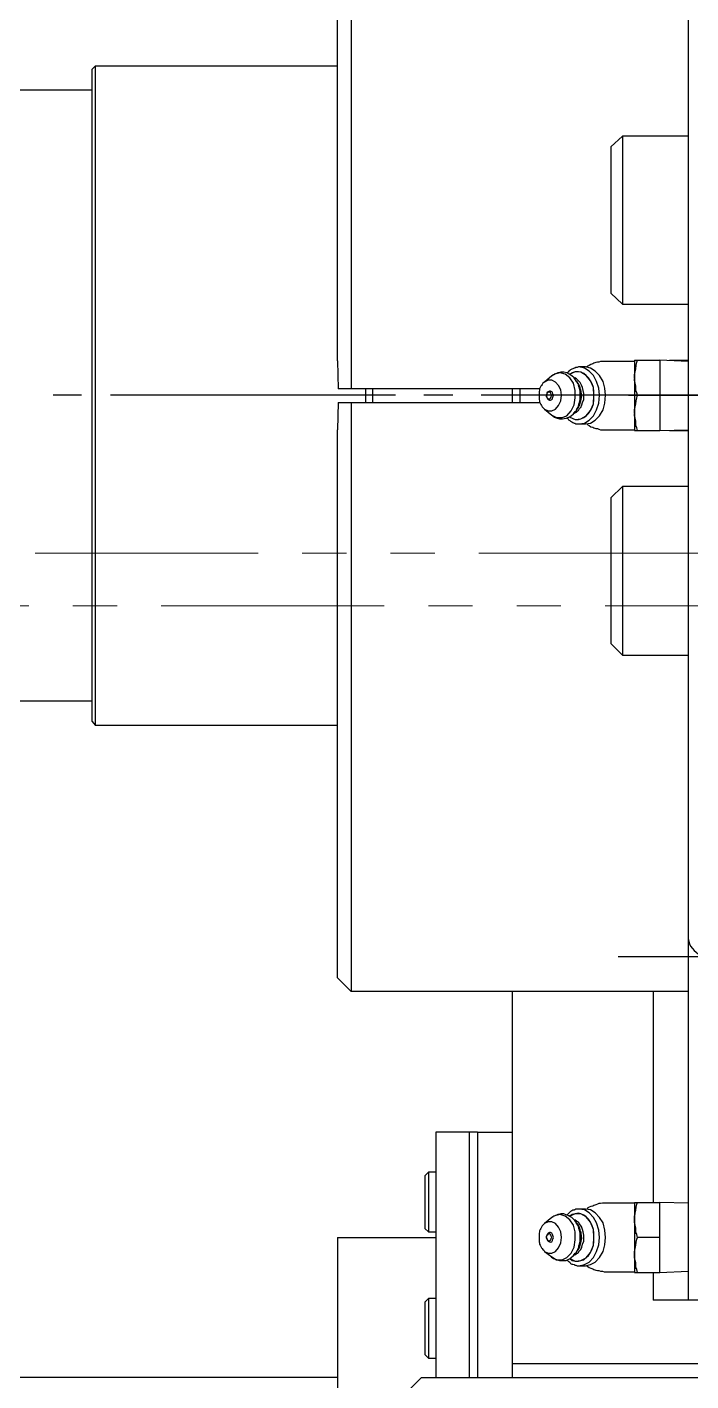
# Model space of a CAD drawing. Header units: millimetres. Extents: x -211 to 45495, y 24 to 52952.
# Drawn here: x 8854.5 to 8949.2, y 40375.1 to 40568 of the extents above; entities that cross this region are included whole.
import ezdxf

# ---------------------------------------------------------------- set-up
doc = ezdxf.new("R2010")
doc.units = ezdxf.units.MM
doc.linetypes.add('PHANTOM', pattern=[63.3, 31.8, -6.3, 6.3, -6.3, 6.3, -6.3])
doc.layers.add('Layer2', color=7, linetype='Continuous')

# ---------------------------------------------------------------- blocks, each defined once
blk = doc.blocks.new('BLKF1672')
at = {"layer": 'Layer2', "color": 7, "linetype": 'Continuous', "lineweight": 25}
for p, q in [((8948.84, 40438.47), (8948.84, 40438.13)), ((8948.84, 40438.13), (8948.92, 40437.7)), ((8948.92, 40437.7), (8949.01, 40437.35)), ((8949.01, 40437.35), (8949.18, 40437.01)), ((8949.18, 40437.01), (8949.44, 40436.67)), ((8949.44, 40436.67), (8949.7, 40436.41)), ((8949.7, 40436.41), (8949.96, 40436.15)), ((8949.96, 40436.15), (8950.3, 40435.89)), ((8950.3, 40435.89), (8950.65, 40435.72)), ((8950.65, 40435.72), (8951.08, 40435.63)), ((8951.08, 40435.63), (8951.42, 40435.55))]:
    blk.add_line(p, q, dxfattribs=at)
blk = doc.blocks.new('BLKF1807')
at = {"layer": 'Layer2', "color": 7, "linetype": 'Continuous', "lineweight": 25}
for p, q in [((8929.72, 40518.47), (8929.55, 40518.47)), ((8929.55, 40518.47), (8929.55, 40518.39)), ((8929.81, 40518.56), (8929.72, 40518.56)), ((8929.72, 40518.56), (8929.72, 40518.47)), ((8929.55, 40518.39), (8929.46, 40518.39))]:
    blk.add_line(p, q, dxfattribs=at)
blk = doc.blocks.new('BLKF1808')
at = {"layer": 'Layer2', "color": 7, "linetype": 'Continuous', "lineweight": 25}
for p, q in [((8931.27, 40518.56), (8930.58, 40518.73)), ((8931.96, 40518.04), (8931.27, 40518.56)), ((8932.48, 40517.27), (8931.96, 40518.04)), ((8932.73, 40516.24), (8932.48, 40517.27)), ((8932.56, 40514.17), (8932.73, 40515.2)), ((8932.73, 40515.2), (8932.73, 40516.24)), ((8929.38, 40512.7), (8930.07, 40512.36)), ((8931.53, 40512.62), (8932.13, 40513.31)), ((8932.13, 40513.31), (8932.56, 40514.17)), ((8930.07, 40512.36), (8930.84, 40512.36)), ((8930.84, 40512.36), (8931.53, 40512.62))]:
    blk.add_line(p, q, dxfattribs=at)
blk = doc.blocks.new('BLKF1809')
at = {"layer": 'Layer2', "color": 7, "linetype": 'Continuous', "lineweight": 25}
for p, q in [((8929.38, 40517.7), (8928.86, 40517.7)), ((8929.89, 40517.44), (8929.38, 40517.7)), ((8930.32, 40516.92), (8929.89, 40517.44)), ((8930.67, 40516.32), (8930.32, 40516.92)), ((8927.57, 40515.55), (8927.57, 40514.94)), ((8927.57, 40514.94), (8927.65, 40514.77)), ((8927.65, 40514.77), (8927.65, 40514.6)), ((8927.65, 40514.6), (8927.74, 40514.43)), ((8930.32, 40514.08), (8930.67, 40514.77)), ((8930.75, 40515.55), (8930.67, 40516.32)), ((8930.67, 40514.77), (8930.75, 40515.55)), ((8927.74, 40514.43), (8927.83, 40514.25)), ((8927.83, 40514.25), (8927.91, 40514.08)), ((8927.91, 40514.08), (8928, 40513.91)), ((8928, 40513.91), (8928.08, 40513.82)), ((8928.08, 40513.82), (8928.26, 40513.65)), ((8928.26, 40513.65), (8928.34, 40513.57)), ((8928.34, 40513.57), (8928.86, 40513.31)), ((8928.86, 40513.31), (8929.38, 40513.31)), ((8929.38, 40513.31), (8929.89, 40513.57)), ((8929.89, 40513.57), (8930.32, 40514.08))]:
    blk.add_line(p, q, dxfattribs=at)
blk = doc.blocks.new('BLKF1810')
at = {"layer": 'Layer2', "color": 7, "linetype": 'Continuous', "lineweight": 25}
for p, q in [((8927.74, 40516.67), (8927.65, 40516.49)), ((8927.83, 40516.84), (8927.74, 40516.67)), ((8927.91, 40516.92), (8927.83, 40516.84)), ((8928, 40517.1), (8927.91, 40516.92)), ((8928.08, 40517.27), (8928, 40517.1)), ((8928.26, 40517.35), (8928.08, 40517.27)), ((8928.34, 40517.44), (8928.26, 40517.35)), ((8927.65, 40516.32), (8927.57, 40516.06)), ((8927.57, 40516.06), (8927.57, 40515.89)), ((8927.57, 40515.89), (8927.57, 40515.72)), ((8927.65, 40516.49), (8927.65, 40516.32))]:
    blk.add_line(p, q, dxfattribs=at)
blk = doc.blocks.new('BLKF1811')
at = {"layer": 'Layer2', "color": 7, "linetype": 'Continuous', "lineweight": 25}
for p, q in [((8933.42, 40516.32), (8933.34, 40516.58)), ((8933.34, 40514.51), (8933.42, 40514.77)), ((8933.42, 40516.15), (8933.42, 40516.32)), ((8933.42, 40515.89), (8933.42, 40516.15)), ((8933.42, 40515.63), (8933.42, 40515.89)), ((8933.42, 40515.46), (8933.42, 40515.63)), ((8933.42, 40515.2), (8933.42, 40515.46)), ((8933.42, 40514.94), (8933.42, 40515.2)), ((8933.42, 40514.77), (8933.42, 40514.94)), ((8933.25, 40514.34), (8933.34, 40514.51)), ((8933.25, 40514.08), (8933.25, 40514.34))]:
    blk.add_line(p, q, dxfattribs=at)
blk = doc.blocks.new('BLKF1812')
at = {"layer": 'Layer2', "color": 7, "linetype": 'Continuous', "lineweight": 25}
for p, q in [((8932.91, 40513.48), (8932.99, 40513.57)), ((8932.99, 40513.57), (8932.99, 40513.65)), ((8932.99, 40513.65), (8933.08, 40513.65)), ((8933.08, 40513.82), (8933.17, 40513.91)), ((8933.08, 40513.74), (8933.08, 40513.82)), ((8933.08, 40513.65), (8933.08, 40513.74)), ((8933.17, 40514), (8933.17, 40514.08)), ((8933.17, 40513.91), (8933.17, 40514))]:
    blk.add_line(p, q, dxfattribs=at)
blk = doc.blocks.new('BLKF1813')
at = {"layer": 'Layer2', "color": 7, "linetype": 'Continuous', "lineweight": 25}
for p, q in [((8929.81, 40518.56), (8929.46, 40518.39)), ((8930.24, 40518.73), (8929.81, 40518.56)), ((8930.32, 40518.73), (8930.24, 40518.73)), ((8930.67, 40518.82), (8930.32, 40518.73)), ((8931.1, 40518.82), (8930.67, 40518.82)), ((8931.53, 40518.73), (8931.1, 40518.82)), ((8931.87, 40518.56), (8931.53, 40518.73)), ((8932.22, 40518.3), (8931.87, 40518.56)), ((8932.56, 40518.04), (8932.22, 40518.3)), ((8932.65, 40517.87), (8932.56, 40518.04)), ((8932.91, 40517.53), (8932.65, 40517.87)), ((8933.17, 40517.18), (8932.91, 40517.53)), ((8933.17, 40517.1), (8933.17, 40517.18))]:
    blk.add_line(p, q, dxfattribs=at)
blk = doc.blocks.new('BLKF1814')
at = {"layer": 'Layer2', "color": 7, "linetype": 'Continuous', "lineweight": 25}
for p, q in [((8933.34, 40516.58), (8933.25, 40516.75)), ((8933.42, 40516.15), (8933.34, 40516.58)), ((8933.34, 40514.51), (8933.42, 40514.94)), ((8933.42, 40515.98), (8933.42, 40516.15)), ((8933.51, 40515.55), (8933.42, 40515.98)), ((8933.42, 40515.12), (8933.51, 40515.55)), ((8933.42, 40515.03), (8933.42, 40515.12)), ((8933.42, 40514.94), (8933.42, 40515.03)), ((8929.29, 40512.79), (8929.63, 40512.53)), ((8932.13, 40512.62), (8932.48, 40512.88)), ((8932.48, 40512.88), (8932.73, 40513.22)), ((8932.73, 40513.22), (8932.82, 40513.22)), ((8932.82, 40513.22), (8932.99, 40513.57)), ((8932.99, 40513.57), (8933.17, 40514)), ((8933.17, 40514), (8933.25, 40514.08)), ((8933.25, 40514.17), (8933.34, 40514.51)), ((8933.25, 40514.08), (8933.25, 40514.17)), ((8929.63, 40512.53), (8929.72, 40512.45)), ((8929.72, 40512.45), (8930.15, 40512.27)), ((8930.15, 40512.27), (8930.5, 40512.19)), ((8930.5, 40512.19), (8930.93, 40512.19)), ((8930.93, 40512.19), (8931.36, 40512.27)), ((8931.36, 40512.27), (8931.44, 40512.27)), ((8931.44, 40512.27), (8931.79, 40512.45)), ((8931.79, 40512.45), (8932.13, 40512.62))]:
    blk.add_line(p, q, dxfattribs=at)
blk = doc.blocks.new('BLKF1815')
at = {"layer": 'Layer2', "color": 7, "linetype": 'Continuous', "lineweight": 25}
for p, q in [((8928.69, 40515.63), (8928.6, 40515.63)), ((8928.6, 40515.63), (8928.6, 40515.55)), ((8928.6, 40515.55), (8928.69, 40515.29)), ((8928.86, 40516.06), (8928.69, 40515.89)), ((8928.69, 40515.89), (8928.69, 40515.63)), ((8928.69, 40515.29), (8928.77, 40515.03)), ((8929.03, 40516.15), (8928.86, 40516.06)), ((8928.86, 40514.94), (8929.03, 40514.86)), ((8929.2, 40516.15), (8929.03, 40516.15)), ((8929.03, 40514.86), (8929.2, 40514.86)), ((8929.38, 40516.06), (8929.2, 40516.15)), ((8929.2, 40514.86), (8929.38, 40514.94)), ((8929.46, 40515.98), (8929.38, 40516.06)), ((8929.38, 40514.94), (8929.46, 40515.03)), ((8929.55, 40515.72), (8929.46, 40515.98)), ((8929.46, 40515.03), (8929.55, 40515.29)), ((8929.63, 40515.55), (8929.55, 40515.72)), ((8929.55, 40515.29), (8929.63, 40515.55))]:
    blk.add_line(p, q, dxfattribs=at)
blk = doc.blocks.new('BLKF1816')
at = {"layer": 'Layer2', "color": 7, "linetype": 'Continuous', "lineweight": 25}
for p, q in [((8928.69, 40515.72), (8928.6, 40515.63)), ((8928.6, 40515.63), (8928.6, 40515.55)), ((8928.6, 40515.55), (8928.6, 40515.46)), ((8928.6, 40515.46), (8928.6, 40515.37)), ((8928.6, 40515.37), (8928.69, 40515.29)), ((8928.77, 40515.89), (8928.69, 40515.8)), ((8928.69, 40515.8), (8928.69, 40515.72)), ((8928.69, 40515.29), (8928.69, 40515.2)), ((8928.69, 40515.2), (8928.77, 40515.12)), ((8928.95, 40515.98), (8928.77, 40515.98)), ((8928.77, 40515.98), (8928.77, 40515.89)), ((8928.77, 40515.12), (8928.86, 40515.03)), ((8928.86, 40515.03), (8928.95, 40515.03)), ((8928.95, 40515.03), (8929.12, 40515.03)), ((8929.2, 40515.98), (8929.12, 40515.98)), ((8929.12, 40515.03), (8929.2, 40515.12)), ((8929.2, 40515.89), (8929.2, 40515.98)), ((8929.29, 40515.72), (8929.2, 40515.89)), ((8929.2, 40515.12), (8929.29, 40515.29)), ((8929.29, 40515.63), (8929.29, 40515.72)), ((8929.38, 40515.55), (8929.29, 40515.63)), ((8929.29, 40515.37), (8929.38, 40515.55)), ((8929.29, 40515.29), (8929.29, 40515.37))]:
    blk.add_line(p, q, dxfattribs=at)
blk = doc.blocks.new('BLKF1817')
at = {"layer": 'Layer2', "color": 7, "linetype": 'Continuous', "lineweight": 25}
for p, q in [((8933.25, 40517.01), (8933.17, 40517.1)), ((8933.25, 40516.92), (8933.25, 40517.01)), ((8933.34, 40516.84), (8933.25, 40516.92)), ((8933.34, 40516.75), (8933.34, 40516.84)), ((8933.42, 40516.67), (8933.34, 40516.75)), ((8933.42, 40516.41), (8933.42, 40516.67)), ((8933.51, 40516.32), (8933.42, 40516.41))]:
    blk.add_line(p, q, dxfattribs=at)
blk = doc.blocks.new('BLKF1818')
at = {"layer": 'Layer2', "color": 7, "linetype": 'Continuous', "lineweight": 25}
for p, q in [((8933.08, 40517.35), (8932.99, 40517.35)), ((8933.08, 40517.18), (8933.08, 40517.35)), ((8933.17, 40517.18), (8933.08, 40517.18)), ((8933.17, 40517.1), (8933.17, 40517.18))]:
    blk.add_line(p, q, dxfattribs=at)
blk = doc.blocks.new('BLKF1819')
at = {"layer": 'Layer2', "color": 7, "linetype": 'Continuous', "lineweight": 25}
for p, q in [((8933.42, 40514.51), (8933.51, 40514.69)), ((8933.6, 40515.8), (8933.51, 40515.98)), ((8933.51, 40515.03), (8933.6, 40515.2)), ((8933.51, 40514.86), (8933.51, 40515.03)), ((8933.51, 40514.69), (8933.51, 40514.86)), ((8933.6, 40515.63), (8933.6, 40515.8)), ((8933.6, 40515.55), (8933.6, 40515.63)), ((8933.6, 40515.37), (8933.6, 40515.55)), ((8933.6, 40515.2), (8933.6, 40515.37)), ((8933.34, 40514.25), (8933.42, 40514.43)), ((8933.42, 40514.43), (8933.42, 40514.51))]:
    blk.add_line(p, q, dxfattribs=at)
blk = doc.blocks.new('BLKF1820')
at = {"layer": 'Layer2', "color": 7, "linetype": 'Continuous', "lineweight": 25}
for p, q in [((8933.17, 40513.91), (8933.25, 40514)), ((8933.17, 40513.82), (8933.17, 40513.91)), ((8933.25, 40514), (8933.25, 40514.17)), ((8933.25, 40514.17), (8933.34, 40514.17))]:
    blk.add_line(p, q, dxfattribs=at)
blk = doc.blocks.new('BLKF1821')
at = {"layer": 'Layer2', "color": 7, "linetype": 'Continuous', "lineweight": 25}
for p, q in [((8933.42, 40514.6), (8933.34, 40514.17)), ((8933.42, 40516.41), (8933.51, 40516.15)), ((8933.51, 40514.94), (8933.42, 40514.6)), ((8933.51, 40516.15), (8933.51, 40515.89)), ((8933.51, 40515.89), (8933.6, 40515.46)), ((8933.6, 40515.46), (8933.51, 40515.03)), ((8933.51, 40515.03), (8933.51, 40514.94))]:
    blk.add_line(p, q, dxfattribs=at)
blk = doc.blocks.new('BLKF1822')
at = {"layer": 'Layer2', "color": 7, "linetype": 'Continuous', "lineweight": 25}
for p, q in [((8933.51, 40518.82), (8932.73, 40518.9)), ((8934.28, 40518.39), (8933.51, 40518.82)), ((8934.89, 40517.61), (8934.28, 40518.39)), ((8935.32, 40516.67), (8934.89, 40517.61)), ((8935.4, 40515.55), (8935.32, 40516.67)), ((8935.32, 40514.34), (8935.4, 40515.55)), ((8934.28, 40512.62), (8934.89, 40513.39)), ((8934.89, 40513.39), (8935.32, 40514.34)), ((8931.96, 40512.45), (8932.73, 40512.1)), ((8932.73, 40512.1), (8933.51, 40512.19)), ((8933.51, 40512.19), (8934.28, 40512.62))]:
    blk.add_line(p, q, dxfattribs=at)
blk = doc.blocks.new('BLKF1823')
at = {"layer": 'Layer2', "color": 7, "linetype": 'Continuous', "lineweight": 25}
for p, q in [((8933.17, 40517.61), (8932.91, 40517.87)), ((8933.42, 40517.35), (8933.17, 40517.61)), ((8933.6, 40517.01), (8933.42, 40517.35)), ((8933.77, 40516.67), (8933.6, 40517.01)), ((8933.85, 40516.24), (8933.77, 40516.67)), ((8933.77, 40514.51), (8933.94, 40514.94)), ((8933.94, 40515.8), (8933.85, 40516.24)), ((8933.94, 40515.37), (8933.94, 40515.8)), ((8933.94, 40514.94), (8933.94, 40515.37)), ((8933.51, 40513.82), (8933.68, 40514.17)), ((8933.68, 40514.17), (8933.77, 40514.51))]:
    blk.add_line(p, q, dxfattribs=at)
blk = doc.blocks.new('BLKF1824')
at = {"layer": 'Layer2', "color": 7, "linetype": 'Continuous', "lineweight": 25}
for p, q in [((8932.56, 40512.96), (8932.65, 40513.05)), ((8932.65, 40513.05), (8932.73, 40513.05)), ((8932.73, 40513.05), (8932.82, 40513.14)), ((8932.82, 40513.14), (8932.91, 40513.14)), ((8932.91, 40513.14), (8932.99, 40513.22)), ((8932.99, 40513.22), (8933.08, 40513.31)), ((8933.08, 40513.31), (8933.17, 40513.39)), ((8933.17, 40513.39), (8933.25, 40513.48)), ((8933.25, 40513.48), (8933.34, 40513.65)), ((8933.34, 40513.65), (8933.42, 40513.74))]:
    blk.add_line(p, q, dxfattribs=at)
blk = doc.blocks.new('BLKF1825')
at = {"layer": 'Layer2', "color": 7, "linetype": 'Continuous', "lineweight": 25}
for p, q in [((8935.58, 40518.99), (8934.89, 40519.42)), ((8936.18, 40518.39), (8935.58, 40518.99)), ((8936.7, 40517.53), (8936.18, 40518.39)), ((8936.95, 40516.58), (8936.7, 40517.53)), ((8937.04, 40515.55), (8936.95, 40516.58)), ((8936.95, 40514.43), (8937.04, 40515.55)), ((8936.18, 40512.62), (8936.7, 40513.48)), ((8936.7, 40513.48), (8936.95, 40514.43)), ((8934.2, 40511.5), (8934.89, 40511.59)), ((8934.89, 40511.59), (8935.58, 40512.02)), ((8935.58, 40512.02), (8936.18, 40512.62))]:
    blk.add_line(p, q, dxfattribs=at)
blk = doc.blocks.new('BLKF1826')
at = {"layer": 'Layer2', "color": 7, "linetype": 'Continuous', "lineweight": 25}
for p, q in [((8931.79, 40518.99), (8931.7, 40518.82)), ((8931.96, 40519.08), (8931.79, 40518.99)), ((8932.05, 40519.16), (8931.96, 40519.08)), ((8932.22, 40519.25), (8932.05, 40519.16)), ((8932.39, 40519.34), (8932.22, 40519.25)), ((8932.56, 40519.42), (8932.39, 40519.34)), ((8932.65, 40519.42), (8932.56, 40519.42)), ((8932.82, 40519.51), (8932.65, 40519.42)), ((8932.99, 40519.51), (8932.82, 40519.51)), ((8933.17, 40519.59), (8932.99, 40519.51)), ((8933.25, 40519.59), (8933.17, 40519.59))]:
    blk.add_line(p, q, dxfattribs=at)
blk = doc.blocks.new('BLKF1827')
at = {"layer": 'Layer2', "color": 7, "linetype": 'Continuous', "lineweight": 25}
for p, q in [((8934.72, 40518.99), (8934.03, 40519.42)), ((8935.32, 40518.39), (8934.72, 40518.99)), ((8935.75, 40517.53), (8935.32, 40518.39)), ((8936.09, 40516.58), (8935.75, 40517.53)), ((8936.18, 40515.55), (8936.09, 40516.58)), ((8936.09, 40514.43), (8936.18, 40515.55)), ((8935.32, 40512.62), (8935.75, 40513.48)), ((8935.75, 40513.48), (8936.09, 40514.43)), ((8933.25, 40511.5), (8934.03, 40511.59)), ((8934.03, 40511.59), (8934.72, 40512.02)), ((8934.72, 40512.02), (8935.32, 40512.62))]:
    blk.add_line(p, q, dxfattribs=at)
blk = doc.blocks.new('BLKF1828')
at = {"layer": 'Layer2', "color": 7, "linetype": 'Continuous', "lineweight": 25}
for p, q in [((8931.53, 40512.27), (8931.7, 40512.19)), ((8931.7, 40512.19), (8931.79, 40512.02)), ((8931.79, 40512.02), (8931.96, 40511.93)), ((8931.96, 40511.93), (8932.05, 40511.84)), ((8932.05, 40511.84), (8932.22, 40511.76)), ((8932.22, 40511.76), (8932.39, 40511.67)), ((8932.39, 40511.67), (8932.56, 40511.59)), ((8932.56, 40511.59), (8932.65, 40511.59)), ((8932.65, 40511.59), (8932.82, 40511.5)), ((8932.82, 40511.5), (8932.99, 40511.5)), ((8932.99, 40511.5), (8933.17, 40511.5))]:
    blk.add_line(p, q, dxfattribs=at)
blk = doc.blocks.new('BLKF1829')
at = {"layer": 'Layer2', "color": 7, "linetype": 'Continuous', "lineweight": 25}
for p, q in [((8932.73, 40518.9), (8932.3, 40518.73)), ((8933.17, 40518.9), (8932.73, 40518.9)), ((8933.51, 40518.82), (8933.17, 40518.9)), ((8933.94, 40518.65), (8933.51, 40518.82)), ((8934.28, 40518.39), (8933.94, 40518.65)), ((8934.63, 40518.04), (8934.28, 40518.39)), ((8934.89, 40517.61), (8934.63, 40518.04)), ((8935.15, 40517.18), (8934.89, 40517.61)), ((8935.32, 40516.67), (8935.15, 40517.18)), ((8935.4, 40516.06), (8935.32, 40516.67)), ((8935.4, 40515.55), (8935.4, 40516.06))]:
    blk.add_line(p, q, dxfattribs=at)
blk = doc.blocks.new('BLKF1830')
at = {"layer": 'Layer2', "color": 7, "linetype": 'Continuous', "lineweight": 25}
for p, q in [((8935.32, 40514.34), (8935.4, 40514.94)), ((8934.28, 40512.62), (8934.63, 40512.96)), ((8934.63, 40512.96), (8934.89, 40513.39)), ((8934.89, 40513.39), (8935.15, 40513.82)), ((8935.15, 40513.82), (8935.32, 40514.34)), ((8931.96, 40512.45), (8932.3, 40512.27)), ((8932.3, 40512.27), (8932.73, 40512.1)), ((8932.73, 40512.1), (8933.17, 40512.1)), ((8933.17, 40512.1), (8933.51, 40512.19)), ((8933.51, 40512.19), (8933.94, 40512.36)), ((8933.94, 40512.36), (8934.28, 40512.62))]:
    blk.add_line(p, q, dxfattribs=at)
blk = doc.blocks.new('BLKF1831')
at = {"layer": 'Layer2', "color": 7, "linetype": 'Continuous', "lineweight": 25}
for p, q in [((8941.26, 40517.27), (8941.17, 40517.7)), ((8941.35, 40516.84), (8941.26, 40517.27)), ((8941.35, 40516.41), (8941.35, 40516.84)), ((8941.43, 40516.06), (8941.35, 40516.41)), ((8941.52, 40515.98), (8941.43, 40516.06)), ((8941.52, 40515.89), (8941.52, 40515.98)), ((8941.6, 40515.55), (8941.52, 40515.89))]:
    blk.add_line(p, q, dxfattribs=at)
blk = doc.blocks.new('BLKF1832')
at = {"layer": 'Layer2', "color": 7, "linetype": 'Continuous', "lineweight": 25}
for p, q in [((8941.35, 40514.34), (8941.43, 40514.77)), ((8941.43, 40514.77), (8941.52, 40515.2)), ((8941.17, 40513.48), (8941.26, 40513.91)), ((8941.17, 40513.05), (8941.17, 40513.48)), ((8941.26, 40513.91), (8941.35, 40514.34))]:
    blk.add_line(p, q, dxfattribs=at)
blk = doc.blocks.new('BLKF1833')
at = {"layer": 'Layer2', "color": 7, "linetype": 'Continuous', "lineweight": 25}
for p, q in [((8941.26, 40512.27), (8941.17, 40512.62)), ((8941.35, 40511.84), (8941.26, 40512.27)), ((8941.35, 40511.41), (8941.35, 40511.84)), ((8941.43, 40511.07), (8941.35, 40511.41)), ((8941.52, 40510.98), (8941.43, 40511.07)), ((8941.52, 40510.9), (8941.52, 40510.98)), ((8941.6, 40510.55), (8941.52, 40510.9))]:
    blk.add_line(p, q, dxfattribs=at)
blk = doc.blocks.new('BLKF1834')
at = {"layer": 'Layer2', "color": 7, "linetype": 'Continuous', "lineweight": 25}
for p, q in [((8941.17, 40518.47), (8941.26, 40518.9)), ((8941.17, 40518.04), (8941.17, 40518.47)), ((8941.26, 40518.9), (8941.35, 40519.34)), ((8941.35, 40519.34), (8941.43, 40519.85)), ((8941.43, 40519.85), (8941.52, 40520.28))]:
    blk.add_line(p, q, dxfattribs=at)
blk = doc.blocks.new('BLKF1835')
at = {"layer": 'Layer2', "color": 7, "linetype": 'Continuous', "lineweight": 25}
for p, q in [((8934.37, 40511.5), (8934.54, 40511.33)), ((8934.54, 40511.33), (8934.72, 40511.24)), ((8934.72, 40511.24), (8934.97, 40511.07)), ((8934.97, 40511.07), (8935.23, 40510.98)), ((8935.23, 40510.98), (8935.4, 40510.9)), ((8935.4, 40510.9), (8935.66, 40510.81)), ((8935.66, 40510.81), (8935.92, 40510.81)), ((8935.92, 40510.81), (8936.09, 40510.72)), ((8936.09, 40510.72), (8936.35, 40510.64)), ((8936.35, 40510.64), (8936.61, 40510.64)), ((8936.61, 40510.64), (8936.87, 40510.64))]:
    blk.add_line(p, q, dxfattribs=at)
blk = doc.blocks.new('BLKF1836')
at = {"layer": 'Layer2', "color": 7, "linetype": 'Continuous', "lineweight": 25}
for p, q in [((8936.35, 40520.37), (8936.09, 40520.28)), ((8937.04, 40520.37), (8936.35, 40520.37)), ((8934.72, 40519.77), (8934.54, 40519.68)), ((8934.97, 40519.94), (8934.72, 40519.77)), ((8935.23, 40520.02), (8934.97, 40519.94)), ((8935.4, 40520.11), (8935.23, 40520.02)), ((8935.66, 40520.2), (8935.4, 40520.11)), ((8935.92, 40520.28), (8935.66, 40520.2)), ((8936.09, 40520.28), (8935.92, 40520.28))]:
    blk.add_line(p, q, dxfattribs=at)
blk = doc.blocks.new('BLKF1943')
at = {"layer": 'Layer2', "color": 7, "linetype": 'Continuous', "lineweight": 25}
for p, q in [((8927.91, 40396.97), (8927.83, 40396.79)), ((8928, 40397.14), (8927.91, 40396.97)), ((8928.08, 40397.23), (8928, 40397.14)), ((8928.26, 40397.4), (8928.08, 40397.23)), ((8928.34, 40397.48), (8928.26, 40397.4)), ((8927.65, 40396.28), (8927.57, 40396.11)), ((8927.57, 40396.11), (8927.57, 40395.93)), ((8927.57, 40395.93), (8927.57, 40395.68)), ((8927.74, 40396.62), (8927.65, 40396.45)), ((8927.65, 40396.45), (8927.65, 40396.28)), ((8927.83, 40396.79), (8927.74, 40396.62))]:
    blk.add_line(p, q, dxfattribs=at)
blk = doc.blocks.new('BLKF1944')
at = {"layer": 'Layer2', "color": 7, "linetype": 'Continuous', "lineweight": 25}
for p, q in [((8929.55, 40398.43), (8929.46, 40398.34)), ((8929.63, 40398.52), (8929.55, 40398.43)), ((8929.72, 40398.52), (8929.63, 40398.52)), ((8929.81, 40398.6), (8929.72, 40398.52))]:
    blk.add_line(p, q, dxfattribs=at)
blk = doc.blocks.new('BLKF1945')
at = {"layer": 'Layer2', "color": 7, "linetype": 'Continuous', "lineweight": 25}
for p, q in [((8931.27, 40398.52), (8930.58, 40398.78)), ((8931.96, 40398), (8931.27, 40398.52)), ((8932.48, 40397.23), (8931.96, 40398)), ((8932.73, 40396.28), (8932.48, 40397.23)), ((8932.56, 40394.13), (8932.73, 40395.16)), ((8932.73, 40395.16), (8932.73, 40396.28)), ((8931.53, 40392.66), (8932.13, 40393.26)), ((8932.13, 40393.26), (8932.56, 40394.13)), ((8929.38, 40392.75), (8930.07, 40392.32)), ((8930.07, 40392.32), (8930.84, 40392.32)), ((8930.84, 40392.32), (8931.53, 40392.66))]:
    blk.add_line(p, q, dxfattribs=at)
blk = doc.blocks.new('BLKF1946')
at = {"layer": 'Layer2', "color": 7, "linetype": 'Continuous', "lineweight": 25}
for p, q in [((8929.38, 40397.74), (8928.86, 40397.74)), ((8929.89, 40397.48), (8929.38, 40397.74)), ((8930.32, 40396.97), (8929.89, 40397.48)), ((8930.67, 40396.28), (8930.32, 40396.97)), ((8927.57, 40395.5), (8927.57, 40394.9)), ((8930.75, 40395.5), (8930.67, 40396.28)), ((8930.67, 40394.73), (8930.75, 40395.5)), ((8927.57, 40394.9), (8927.65, 40394.73)), ((8927.65, 40394.73), (8927.65, 40394.56)), ((8927.65, 40394.56), (8927.74, 40394.38)), ((8927.74, 40394.38), (8927.83, 40394.21)), ((8927.83, 40394.21), (8927.91, 40394.04)), ((8927.91, 40394.04), (8928, 40393.95)), ((8928, 40393.95), (8928.08, 40393.78)), ((8928.08, 40393.78), (8928.26, 40393.69)), ((8928.26, 40393.69), (8928.34, 40393.52)), ((8928.34, 40393.52), (8928.86, 40393.26)), ((8928.86, 40393.26), (8929.38, 40393.26)), ((8929.38, 40393.26), (8929.89, 40393.52)), ((8929.89, 40393.52), (8930.32, 40394.04)), ((8930.32, 40394.04), (8930.67, 40394.73))]:
    blk.add_line(p, q, dxfattribs=at)
blk = doc.blocks.new('BLKF1947')
at = {"layer": 'Layer2', "color": 7, "linetype": 'Continuous', "lineweight": 25}
for p, q in [((8933.42, 40396.36), (8933.34, 40396.54)), ((8933.42, 40396.11), (8933.42, 40396.36)), ((8933.42, 40395.93), (8933.42, 40396.11)), ((8933.42, 40395.68), (8933.42, 40395.93)), ((8933.42, 40395.42), (8933.42, 40395.68)), ((8933.42, 40395.24), (8933.42, 40395.42)), ((8933.42, 40394.99), (8933.42, 40395.24)), ((8933.42, 40394.73), (8933.42, 40394.99)), ((8933.25, 40394.3), (8933.34, 40394.56)), ((8933.25, 40394.13), (8933.25, 40394.3)), ((8933.34, 40394.56), (8933.42, 40394.73))]:
    blk.add_line(p, q, dxfattribs=at)
blk = doc.blocks.new('BLKF1948')
at = {"layer": 'Layer2', "color": 7, "linetype": 'Continuous', "lineweight": 25}
for p, q in [((8932.91, 40393.52), (8932.99, 40393.52)), ((8932.99, 40393.61), (8933.08, 40393.69)), ((8932.99, 40393.52), (8932.99, 40393.61)), ((8933.08, 40393.78), (8933.08, 40393.87)), ((8933.08, 40393.87), (8933.17, 40393.87)), ((8933.08, 40393.69), (8933.08, 40393.78)), ((8933.17, 40393.95), (8933.17, 40394.04)), ((8933.17, 40393.87), (8933.17, 40393.95))]:
    blk.add_line(p, q, dxfattribs=at)
blk = doc.blocks.new('BLKF1949')
at = {"layer": 'Layer2', "color": 7, "linetype": 'Continuous', "lineweight": 25}
for p, q in [((8930.67, 40398.86), (8930.32, 40398.78)), ((8931.1, 40398.86), (8930.67, 40398.86)), ((8931.53, 40398.69), (8931.1, 40398.86)), ((8929.81, 40398.6), (8929.46, 40398.43)), ((8930.24, 40398.78), (8929.81, 40398.6)), ((8930.32, 40398.78), (8930.24, 40398.78)), ((8931.87, 40398.6), (8931.53, 40398.69)), ((8931.87, 40398.52), (8931.87, 40398.6)), ((8932.22, 40398.34), (8931.87, 40398.52)), ((8932.56, 40398), (8932.22, 40398.34)), ((8932.65, 40397.91), (8932.56, 40398)), ((8932.91, 40397.57), (8932.65, 40397.91)), ((8932.91, 40397.48), (8932.91, 40397.57)), ((8933.17, 40397.14), (8932.91, 40397.48)), ((8933.17, 40397.05), (8933.17, 40397.14))]:
    blk.add_line(p, q, dxfattribs=at)
blk = doc.blocks.new('BLKF1950')
at = {"layer": 'Layer2', "color": 7, "linetype": 'Continuous', "lineweight": 25}
for p, q in [((8933.34, 40396.54), (8933.25, 40396.79)), ((8933.42, 40396.11), (8933.34, 40396.54)), ((8933.34, 40394.56), (8933.42, 40394.99)), ((8933.42, 40395.93), (8933.42, 40396.11)), ((8933.51, 40395.5), (8933.42, 40395.93)), ((8933.42, 40395.07), (8933.51, 40395.5)), ((8933.42, 40394.99), (8933.42, 40395.07)), ((8932.48, 40392.92), (8932.73, 40393.26)), ((8932.73, 40393.26), (8932.82, 40393.26)), ((8932.82, 40393.26), (8932.99, 40393.61)), ((8932.99, 40393.61), (8933.17, 40393.95)), ((8933.17, 40393.95), (8933.25, 40394.04)), ((8933.25, 40394.13), (8933.34, 40394.56)), ((8933.25, 40394.04), (8933.25, 40394.13)), ((8929.29, 40392.75), (8929.63, 40392.49)), ((8929.63, 40392.49), (8929.72, 40392.49)), ((8929.72, 40392.49), (8930.15, 40392.32)), ((8930.15, 40392.32), (8930.5, 40392.23)), ((8930.5, 40392.23), (8930.93, 40392.23)), ((8930.93, 40392.23), (8931.36, 40392.23)), ((8931.36, 40392.23), (8931.44, 40392.23)), ((8931.44, 40392.23), (8931.79, 40392.4)), ((8931.79, 40392.4), (8932.13, 40392.58)), ((8932.13, 40392.66), (8932.48, 40392.92)), ((8932.13, 40392.58), (8932.13, 40392.66))]:
    blk.add_line(p, q, dxfattribs=at)
blk = doc.blocks.new('BLKF1951')
at = {"layer": 'Layer2', "color": 7, "linetype": 'Continuous', "lineweight": 25}
for p, q in [((8928.69, 40395.68), (8928.6, 40395.68)), ((8928.6, 40395.68), (8928.6, 40395.5)), ((8928.6, 40395.5), (8928.69, 40395.33)), ((8928.86, 40396.11), (8928.69, 40395.85)), ((8928.69, 40395.85), (8928.69, 40395.68)), ((8928.69, 40395.33), (8928.77, 40395.07)), ((8929.03, 40396.19), (8928.86, 40396.11)), ((8928.86, 40394.99), (8929.03, 40394.9)), ((8929.2, 40396.19), (8929.03, 40396.19)), ((8929.38, 40396.11), (8929.2, 40396.19)), ((8929.46, 40395.93), (8929.38, 40396.11)), ((8929.38, 40394.9), (8929.46, 40395.07)), ((8929.55, 40395.76), (8929.46, 40395.93)), ((8929.46, 40395.07), (8929.55, 40395.24)), ((8929.63, 40395.5), (8929.55, 40395.76)), ((8929.55, 40395.24), (8929.63, 40395.5)), ((8929.03, 40394.9), (8929.2, 40394.81)), ((8929.2, 40394.81), (8929.38, 40394.9))]:
    blk.add_line(p, q, dxfattribs=at)
blk = doc.blocks.new('BLKF1952')
at = {"layer": 'Layer2', "color": 7, "linetype": 'Continuous', "lineweight": 25}
for p, q in [((8928.69, 40395.68), (8928.6, 40395.68)), ((8928.6, 40395.68), (8928.6, 40395.59)), ((8928.6, 40395.59), (8928.6, 40395.5)), ((8928.6, 40395.5), (8928.6, 40395.42)), ((8928.6, 40395.42), (8928.69, 40395.33)), ((8928.77, 40395.85), (8928.69, 40395.85)), ((8928.69, 40395.85), (8928.69, 40395.76)), ((8928.69, 40395.76), (8928.69, 40395.68)), ((8928.69, 40395.33), (8928.69, 40395.24)), ((8928.69, 40395.24), (8928.77, 40395.16)), ((8928.86, 40395.93), (8928.77, 40395.93)), ((8928.77, 40395.93), (8928.77, 40395.85)), ((8928.77, 40395.16), (8928.77, 40395.07)), ((8928.77, 40395.07), (8928.86, 40395.07)), ((8928.95, 40396.02), (8928.86, 40396.02)), ((8928.86, 40396.02), (8928.86, 40395.93)), ((8928.86, 40395.07), (8928.95, 40394.99)), ((8928.95, 40394.99), (8929.12, 40395.07)), ((8929.2, 40395.93), (8929.12, 40396.02)), ((8929.12, 40395.07), (8929.2, 40395.07)), ((8929.2, 40395.85), (8929.2, 40395.93)), ((8929.29, 40395.76), (8929.2, 40395.85)), ((8929.2, 40395.16), (8929.29, 40395.24)), ((8929.2, 40395.07), (8929.2, 40395.16)), ((8929.29, 40395.68), (8929.29, 40395.76)), ((8929.38, 40395.5), (8929.29, 40395.68)), ((8929.29, 40395.42), (8929.38, 40395.5)), ((8929.29, 40395.24), (8929.29, 40395.42))]:
    blk.add_line(p, q, dxfattribs=at)
blk = doc.blocks.new('BLKF1953')
at = {"layer": 'Layer2', "color": 7, "linetype": 'Continuous', "lineweight": 25}
for p, q in [((8933.17, 40397.05), (8933.17, 40397.14)), ((8933.25, 40397.05), (8933.17, 40397.05)), ((8933.25, 40396.97), (8933.25, 40397.05)), ((8933.34, 40396.88), (8933.25, 40396.97)), ((8933.34, 40396.79), (8933.34, 40396.88)), ((8933.34, 40396.71), (8933.34, 40396.79)), ((8933.42, 40396.62), (8933.34, 40396.71)), ((8933.42, 40396.45), (8933.42, 40396.62)), ((8933.51, 40396.36), (8933.42, 40396.45))]:
    blk.add_line(p, q, dxfattribs=at)
blk = doc.blocks.new('BLKF1954')
at = {"layer": 'Layer2', "color": 7, "linetype": 'Continuous', "lineweight": 25}
for p, q in [((8933.08, 40397.23), (8933.08, 40397.4)), ((8933.17, 40397.14), (8933.08, 40397.23)), ((8933.17, 40397.05), (8933.17, 40397.14))]:
    blk.add_line(p, q, dxfattribs=at)
blk = doc.blocks.new('BLKF1955')
at = {"layer": 'Layer2', "color": 7, "linetype": 'Continuous', "lineweight": 25}
for p, q in [((8933.6, 40395.85), (8933.51, 40396.02)), ((8933.51, 40394.99), (8933.6, 40395.16)), ((8933.51, 40394.81), (8933.51, 40394.99)), ((8933.6, 40395.68), (8933.6, 40395.85)), ((8933.6, 40395.5), (8933.6, 40395.68)), ((8933.6, 40395.33), (8933.6, 40395.5)), ((8933.6, 40395.16), (8933.6, 40395.33)), ((8933.34, 40394.21), (8933.42, 40394.38)), ((8933.42, 40394.56), (8933.51, 40394.73)), ((8933.42, 40394.38), (8933.42, 40394.56)), ((8933.51, 40394.73), (8933.51, 40394.81))]:
    blk.add_line(p, q, dxfattribs=at)
blk = doc.blocks.new('BLKF1956')
at = {"layer": 'Layer2', "color": 7, "linetype": 'Continuous', "lineweight": 25}
for p, q in [((8933.17, 40393.78), (8933.17, 40393.95)), ((8933.17, 40393.95), (8933.25, 40393.95)), ((8933.25, 40393.95), (8933.25, 40394.13)), ((8933.25, 40394.13), (8933.34, 40394.13))]:
    blk.add_line(p, q, dxfattribs=at)
blk = doc.blocks.new('BLKF1957')
at = {"layer": 'Layer2', "color": 7, "linetype": 'Continuous', "lineweight": 25}
for p, q in [((8933.42, 40396.36), (8933.51, 40396.19)), ((8933.51, 40394.99), (8933.42, 40394.56)), ((8933.51, 40396.19), (8933.51, 40395.85)), ((8933.51, 40395.85), (8933.6, 40395.42)), ((8933.6, 40395.42), (8933.51, 40394.99)), ((8933.42, 40394.56), (8933.34, 40394.21)), ((8933.34, 40394.21), (8933.34, 40394.13))]:
    blk.add_line(p, q, dxfattribs=at)
blk = doc.blocks.new('BLKF1958')
at = {"layer": 'Layer2', "color": 7, "linetype": 'Continuous', "lineweight": 25}
for p, q in [((8933.51, 40398.86), (8932.73, 40398.86)), ((8934.28, 40398.43), (8933.51, 40398.86)), ((8934.89, 40397.66), (8934.28, 40398.43)), ((8935.32, 40396.62), (8934.89, 40397.66)), ((8935.4, 40395.5), (8935.32, 40396.62)), ((8935.32, 40394.38), (8935.4, 40395.5)), ((8934.28, 40392.58), (8934.89, 40393.35)), ((8934.89, 40393.35), (8935.32, 40394.38)), ((8931.96, 40392.49), (8932.73, 40392.14)), ((8932.73, 40392.14), (8933.51, 40392.23)), ((8933.51, 40392.23), (8934.28, 40392.58))]:
    blk.add_line(p, q, dxfattribs=at)
blk = doc.blocks.new('BLKF1959')
at = {"layer": 'Layer2', "color": 7, "linetype": 'Continuous', "lineweight": 25}
for p, q in [((8933.17, 40397.66), (8932.91, 40397.83)), ((8933.42, 40397.31), (8933.17, 40397.66)), ((8933.6, 40397.05), (8933.42, 40397.31)), ((8933.77, 40396.62), (8933.6, 40397.05)), ((8933.85, 40396.28), (8933.77, 40396.62)), ((8933.77, 40394.56), (8933.94, 40394.99)), ((8933.94, 40395.85), (8933.85, 40396.28)), ((8933.94, 40395.42), (8933.94, 40395.85)), ((8933.94, 40394.99), (8933.94, 40395.42)), ((8933.51, 40393.78), (8933.68, 40394.13)), ((8933.68, 40394.13), (8933.77, 40394.56))]:
    blk.add_line(p, q, dxfattribs=at)
blk = doc.blocks.new('BLKF1960')
at = {"layer": 'Layer2', "color": 7, "linetype": 'Continuous', "lineweight": 25}
for p, q in [((8932.56, 40393.01), (8932.65, 40393.01)), ((8932.65, 40393.01), (8932.73, 40393.09)), ((8932.73, 40393.09), (8932.82, 40393.09)), ((8932.82, 40393.09), (8932.91, 40393.18)), ((8932.91, 40393.18), (8932.99, 40393.26)), ((8932.99, 40393.26), (8933.08, 40393.26)), ((8933.08, 40393.26), (8933.17, 40393.35)), ((8933.17, 40393.35), (8933.25, 40393.44)), ((8933.25, 40393.52), (8933.34, 40393.61)), ((8933.25, 40393.44), (8933.25, 40393.52)), ((8933.34, 40393.61), (8933.42, 40393.69))]:
    blk.add_line(p, q, dxfattribs=at)
blk = doc.blocks.new('BLKF1961')
at = {"layer": 'Layer2', "color": 7, "linetype": 'Continuous', "lineweight": 25}
for p, q in [((8931.53, 40392.32), (8931.7, 40392.14)), ((8931.7, 40392.14), (8931.79, 40392.06)), ((8931.79, 40392.06), (8931.96, 40391.97)), ((8931.96, 40391.97), (8932.05, 40391.8)), ((8932.05, 40391.8), (8932.22, 40391.71)), ((8932.22, 40391.71), (8932.39, 40391.71)), ((8932.39, 40391.71), (8932.56, 40391.63)), ((8932.56, 40391.63), (8932.65, 40391.54)), ((8932.65, 40391.54), (8932.82, 40391.54)), ((8932.82, 40391.54), (8932.99, 40391.46)), ((8932.99, 40391.46), (8933.17, 40391.46))]:
    blk.add_line(p, q, dxfattribs=at)
blk = doc.blocks.new('BLKF1962')
at = {"layer": 'Layer2', "color": 7, "linetype": 'Continuous', "lineweight": 25}
for p, q in [((8932.73, 40398.86), (8932.3, 40398.78)), ((8933.17, 40398.95), (8932.73, 40398.86)), ((8933.51, 40398.86), (8933.17, 40398.95)), ((8933.94, 40398.69), (8933.51, 40398.86)), ((8934.28, 40398.43), (8933.94, 40398.69)), ((8934.63, 40398.09), (8934.28, 40398.43)), ((8934.89, 40397.66), (8934.63, 40398.09)), ((8935.15, 40397.14), (8934.89, 40397.66)), ((8935.32, 40396.62), (8935.15, 40397.14)), ((8935.4, 40396.11), (8935.32, 40396.62)), ((8935.4, 40395.5), (8935.4, 40396.11))]:
    blk.add_line(p, q, dxfattribs=at)
blk = doc.blocks.new('BLKF1963')
at = {"layer": 'Layer2', "color": 7, "linetype": 'Continuous', "lineweight": 25}
for p, q in [((8934.63, 40392.92), (8934.89, 40393.35)), ((8934.89, 40393.35), (8935.15, 40393.87)), ((8935.15, 40393.87), (8935.32, 40394.38)), ((8935.32, 40394.38), (8935.4, 40394.9)), ((8931.96, 40392.49), (8932.3, 40392.23)), ((8932.3, 40392.23), (8932.73, 40392.14)), ((8932.73, 40392.14), (8933.17, 40392.14)), ((8933.17, 40392.14), (8933.51, 40392.23)), ((8933.51, 40392.23), (8933.94, 40392.32)), ((8933.94, 40392.32), (8934.28, 40392.66)), ((8934.28, 40392.66), (8934.63, 40392.92))]:
    blk.add_line(p, q, dxfattribs=at)
blk = doc.blocks.new('BLKF1964')
at = {"layer": 'Layer2', "color": 7, "linetype": 'Continuous', "lineweight": 25}
for p, q in [((8935.58, 40399.03), (8934.89, 40399.46)), ((8936.18, 40398.34), (8935.58, 40399.03)), ((8936.7, 40397.57), (8936.18, 40398.34)), ((8936.95, 40396.54), (8936.7, 40397.57)), ((8937.04, 40395.5), (8936.95, 40396.54)), ((8936.95, 40394.47), (8937.04, 40395.5)), ((8936.18, 40392.66), (8936.7, 40393.52)), ((8936.7, 40393.52), (8936.95, 40394.47)), ((8934.2, 40391.46), (8934.89, 40391.63)), ((8934.89, 40391.63), (8935.58, 40391.97)), ((8935.58, 40391.97), (8936.18, 40392.66))]:
    blk.add_line(p, q, dxfattribs=at)
blk = doc.blocks.new('BLKF1965')
at = {"layer": 'Layer2', "color": 7, "linetype": 'Continuous', "lineweight": 25}
for p, q in [((8931.79, 40398.95), (8931.7, 40398.86)), ((8931.96, 40399.12), (8931.79, 40398.95)), ((8932.05, 40399.21), (8931.96, 40399.12)), ((8932.22, 40399.29), (8932.05, 40399.21)), ((8932.39, 40399.38), (8932.22, 40399.29)), ((8932.56, 40399.38), (8932.39, 40399.38)), ((8932.65, 40399.46), (8932.56, 40399.38)), ((8932.82, 40399.55), (8932.65, 40399.46)), ((8933.25, 40399.55), (8932.82, 40399.55))]:
    blk.add_line(p, q, dxfattribs=at)
blk = doc.blocks.new('BLKF1966')
at = {"layer": 'Layer2', "color": 7, "linetype": 'Continuous', "lineweight": 25}
for p, q in [((8934.72, 40399.03), (8934.03, 40399.46)), ((8935.32, 40398.34), (8934.72, 40399.03)), ((8935.75, 40397.57), (8935.32, 40398.34)), ((8936.09, 40396.54), (8935.75, 40397.57)), ((8936.18, 40395.5), (8936.09, 40396.54)), ((8936.09, 40394.47), (8936.18, 40395.5)), ((8935.32, 40392.66), (8935.75, 40393.52)), ((8935.75, 40393.52), (8936.09, 40394.47)), ((8933.25, 40391.46), (8934.03, 40391.63)), ((8934.03, 40391.63), (8934.72, 40391.97)), ((8934.72, 40391.97), (8935.32, 40392.66))]:
    blk.add_line(p, q, dxfattribs=at)
blk = doc.blocks.new('BLKF1967')
at = {"layer": 'Layer2', "color": 7, "linetype": 'Continuous', "lineweight": 25}
for p, q in [((8941.17, 40398.52), (8941.26, 40398.86)), ((8941.26, 40398.95), (8941.35, 40399.38)), ((8941.26, 40398.86), (8941.26, 40398.95)), ((8941.35, 40399.38), (8941.43, 40399.81)), ((8941.43, 40399.81), (8941.52, 40400.24)), ((8941.17, 40398.09), (8941.17, 40398.52)), ((8941.17, 40398), (8941.17, 40398.09)), ((8941.17, 40397.66), (8941.17, 40398)), ((8941.26, 40397.23), (8941.17, 40397.66)), ((8941.35, 40396.88), (8941.26, 40397.23)), ((8941.35, 40396.45), (8941.35, 40396.88)), ((8941.43, 40396.02), (8941.35, 40396.45)), ((8941.52, 40396.02), (8941.43, 40396.02)), ((8941.52, 40395.93), (8941.52, 40396.02)), ((8941.6, 40395.5), (8941.52, 40395.93))]:
    blk.add_line(p, q, dxfattribs=at)
blk = doc.blocks.new('BLKF1968')
at = {"layer": 'Layer2', "color": 7, "linetype": 'Continuous', "lineweight": 25}
for p, q in [((8941.43, 40394.81), (8941.52, 40395.24)), ((8941.17, 40393.52), (8941.26, 40393.87)), ((8941.17, 40393.09), (8941.17, 40393.52)), ((8941.17, 40393.01), (8941.17, 40393.09)), ((8941.17, 40392.66), (8941.17, 40393.01)), ((8941.26, 40393.95), (8941.35, 40394.38)), ((8941.26, 40393.87), (8941.26, 40393.95)), ((8941.35, 40394.38), (8941.43, 40394.81)), ((8941.26, 40392.23), (8941.17, 40392.66)), ((8941.35, 40391.89), (8941.26, 40392.23)), ((8941.35, 40391.46), (8941.35, 40391.89)), ((8941.43, 40391.03), (8941.35, 40391.46)), ((8941.52, 40391.03), (8941.43, 40391.03)), ((8941.52, 40390.94), (8941.52, 40391.03)), ((8941.6, 40390.51), (8941.52, 40390.94))]:
    blk.add_line(p, q, dxfattribs=at)
blk = doc.blocks.new('BLKF1969')
at = {"layer": 'Layer2', "color": 7, "linetype": 'Continuous', "lineweight": 25}
for p, q in [((8934.37, 40391.46), (8934.54, 40391.37)), ((8934.54, 40391.37), (8934.72, 40391.2)), ((8934.72, 40391.2), (8934.97, 40391.11)), ((8934.97, 40391.11), (8935.23, 40391.03)), ((8935.23, 40391.03), (8935.4, 40390.94)), ((8935.4, 40390.94), (8935.66, 40390.85)), ((8935.66, 40390.85), (8935.92, 40390.77)), ((8935.92, 40390.77), (8936.09, 40390.77)), ((8936.09, 40390.77), (8936.35, 40390.68)), ((8936.35, 40390.68), (8936.61, 40390.68)), ((8936.61, 40390.68), (8936.87, 40390.59))]:
    blk.add_line(p, q, dxfattribs=at)
blk = doc.blocks.new('BLKF1970')
at = {"layer": 'Layer2', "color": 7, "linetype": 'Continuous', "lineweight": 25}
for p, q in [((8934.72, 40399.81), (8934.54, 40399.72)), ((8934.97, 40399.9), (8934.72, 40399.81)), ((8935.23, 40399.98), (8934.97, 40399.9)), ((8935.4, 40400.07), (8935.23, 40399.98)), ((8935.66, 40400.15), (8935.4, 40400.07)), ((8935.92, 40400.24), (8935.66, 40400.15)), ((8936.09, 40400.33), (8935.92, 40400.24)), ((8936.35, 40400.33), (8936.09, 40400.33)), ((8936.61, 40400.41), (8936.35, 40400.33)), ((8937.04, 40400.41), (8936.61, 40400.41))]:
    blk.add_line(p, q, dxfattribs=at)
blk = doc.blocks.new('BLKF1660')
at = {"layer": 'Layer2', "color": 7, "linetype": 'Continuous', "lineweight": 25}
for p, q in [((8900.79, 40600.54), (8900.79, 40516.49)), ((8898.81, 40520.45), (8898.81, 40598.47)), ((8948.84, 40592.53), (8948.84, 40438.47)), ((8864.27, 40562.48), (8863.84, 40562.05)), ((8863.84, 40469.04), (8863.84, 40562.05)), ((8864.27, 40562.48), (8864.27, 40468.53)), ((8898.81, 40562.48), (8864.27, 40562.48)), ((8863.84, 40559.03), (8848.77, 40559.03)), ((8939.45, 40552.49), (8937.82, 40550.94)), ((8939.45, 40552.49), (8939.45, 40528.55)), ((8948.84, 40552.49), (8939.45, 40552.49)), ((8937.82, 40550.94), (8937.82, 40530.1)), ((8937.82, 40530.1), (8939.45, 40528.55)), ((8939.45, 40528.55), (8948.84, 40528.55)), ((8898.81, 40520.45), (8898.89, 40516.49)), ((8941.17, 40520.37), (8937.04, 40520.37)), ((8941.17, 40520.54), (8944.79, 40520.54)), ((8941.17, 40520.54), (8941.17, 40510.55)), ((8941.52, 40520.28), (8941.6, 40520.54)), ((8944.79, 40520.54), (8944.79, 40510.55)), ((8948.84, 40520.37), (8944.79, 40520.54)), ((8946.17, 40520.54), (8948.84, 40520.54)), ((8946.17, 40520.45), (8946.17, 40520.54)), ((8930.58, 40518.73), (8929.81, 40518.56)), ((8931.7, 40518.82), (8931.53, 40518.73)), ((8932.73, 40518.9), (8931.96, 40518.56)), ((8932.3, 40518.73), (8931.96, 40518.56)), ((8934.03, 40519.42), (8933.25, 40519.59)), ((8934.2, 40519.59), (8933.25, 40519.59)), ((8934.89, 40519.42), (8934.2, 40519.59)), ((8934.54, 40519.68), (8934.37, 40519.59)), ((8929.38, 40518.3), (8928.34, 40517.44)), ((8928.86, 40517.7), (8928.34, 40517.44)), ((8929.46, 40518.39), (8929.29, 40518.22)), ((8929.46, 40518.39), (8929.38, 40518.3)), ((8932.91, 40517.87), (8932.65, 40518.04)), ((8932.99, 40517.53), (8932.91, 40517.53)), ((8933.17, 40517.18), (8932.91, 40517.53)), ((8932.99, 40517.44), (8932.99, 40517.53)), ((8932.99, 40517.35), (8932.99, 40517.44)), ((8933.08, 40517.27), (8933.34, 40516.84)), ((8933.17, 40517.1), (8933.17, 40517.18)), ((8933.17, 40517.01), (8933.17, 40517.1)), ((8933.25, 40516.75), (8933.17, 40517.1)), ((8933.25, 40516.92), (8933.17, 40517.01)), ((8933.25, 40516.75), (8933.25, 40516.92)), ((8933.34, 40516.58), (8933.25, 40516.75)), ((8933.34, 40516.84), (8933.34, 40516.75)), ((8933.34, 40516.75), (8933.42, 40516.41)), ((8941.17, 40517.7), (8941.17, 40517.96)), ((8862.29, 40515.55), (8858.25, 40515.55)), ((8907.07, 40515.55), (8866.43, 40515.55)), ((8927.74, 40516.49), (8898.89, 40516.49)), ((8902.85, 40514.51), (8902.85, 40516.49)), ((8903.8, 40516.49), (8903.8, 40514.51)), ((8915.25, 40515.55), (8911.12, 40515.55)), ((8959.95, 40515.55), (8919.3, 40515.55)), ((8923.78, 40514.51), (8923.78, 40516.49)), ((8924.81, 40516.49), (8924.81, 40514.51)), ((8927.57, 40515.72), (8927.57, 40515.55)), ((8928.77, 40515.03), (8928.86, 40514.94)), ((8929.12, 40515.98), (8928.95, 40515.98)), ((8933.51, 40516.15), (8933.51, 40516.32)), ((8933.51, 40515.98), (8933.51, 40516.15)), ((8935.4, 40514.94), (8935.4, 40515.55)), ((8940.31, 40515.55), (8967.7, 40515.55)), ((8941.52, 40515.2), (8941.6, 40515.55)), ((8944.79, 40515.55), (8941.6, 40515.55)), ((8947.29, 40515.55), (8948.58, 40515.55)), ((8898.89, 40514.51), (8898.81, 40510.64)), ((8898.89, 40514.51), (8927.74, 40514.51)), ((8900.79, 40514.51), (8900.79, 40430.55)), ((8928.34, 40513.57), (8929.38, 40512.7)), ((8933.34, 40514.17), (8932.91, 40513.57)), ((8932.91, 40513.48), (8933.17, 40513.82)), ((8933.17, 40514.08), (8933.25, 40514.08)), ((8933.34, 40514.17), (8933.34, 40514.25)), ((8933.42, 40513.74), (8933.51, 40513.82)), ((8941.17, 40512.62), (8941.17, 40512.96)), ((8933.17, 40511.5), (8933.25, 40511.5)), ((8933.25, 40511.5), (8934.2, 40511.5)), ((8898.81, 40432.53), (8898.81, 40510.64)), ((8936.87, 40510.64), (8937.04, 40510.64)), ((8937.04, 40510.64), (8941.17, 40510.64)), ((8941.17, 40510.55), (8944.79, 40510.55)), ((8944.79, 40510.55), (8948.84, 40510.64)), ((8946.17, 40510.55), (8948.84, 40510.55)), ((8939.45, 40502.54), (8937.82, 40500.91)), ((8939.45, 40502.54), (8939.45, 40478.52)), ((8948.84, 40502.54), (8939.45, 40502.54)), ((8937.82, 40500.91), (8937.82, 40480.15)), ((8937.82, 40480.15), (8939.45, 40478.52)), ((8939.45, 40478.52), (8948.84, 40478.52)), ((8848.77, 40471.97), (8863.84, 40471.97)), ((8863.84, 40469.04), (8864.27, 40468.53)), ((8864.27, 40468.53), (8898.81, 40468.53)), ((8948.84, 40438.47), (8948.84, 40386.55)), ((8938.85, 40435.55), (8967.7, 40435.55)), ((8898.81, 40432.53), (8900.79, 40430.55)), ((8948.84, 40430.55), (8900.79, 40430.55)), ((8923.78, 40375.52), (8923.78, 40430.55)), ((8943.84, 40430.55), (8943.84, 40400.5)), ((8912.84, 40410.49), (8912.84, 40375.52)), ((8918.78, 40410.49), (8912.84, 40410.49)), ((8917.58, 40410.49), (8917.58, 40375.52)), ((8918.78, 40410.49), (8923.78, 40410.49)), ((8918.78, 40410.49), (8918.78, 40375.52)), ((8911.81, 40404.8), (8911.29, 40404.29)), ((8911.81, 40404.8), (8911.81, 40396.28)), ((8912.84, 40404.8), (8911.81, 40404.8)), ((8911.29, 40404.29), (8911.29, 40396.79)), ((8931.7, 40398.86), (8931.53, 40398.69)), ((8932.73, 40398.86), (8931.96, 40398.52)), ((8934.03, 40399.46), (8933.25, 40399.55)), ((8934.2, 40399.55), (8933.25, 40399.55)), ((8934.89, 40399.46), (8934.2, 40399.55)), ((8934.54, 40399.72), (8934.37, 40399.55)), ((8941.17, 40400.41), (8937.04, 40400.41)), ((8941.17, 40400.5), (8944.79, 40400.5)), ((8941.17, 40400.5), (8941.17, 40390.51)), ((8941.52, 40400.24), (8941.6, 40400.5)), ((8944.79, 40390.51), (8944.79, 40400.5)), ((8948.84, 40400.41), (8944.79, 40400.5)), ((8929.38, 40398.34), (8928.34, 40397.48)), ((8928.86, 40397.74), (8928.34, 40397.48)), ((8929.46, 40398.43), (8929.29, 40398.26)), ((8929.46, 40398.34), (8929.38, 40398.34)), ((8930.58, 40398.78), (8929.81, 40398.6)), ((8932.3, 40398.78), (8931.96, 40398.52)), ((8932.91, 40397.83), (8932.65, 40398)), ((8932.91, 40397.48), (8932.91, 40397.57)), ((8933.17, 40397.23), (8932.91, 40397.57)), ((8932.99, 40397.48), (8932.91, 40397.48)), ((8932.99, 40397.4), (8932.99, 40397.48)), ((8933.08, 40397.4), (8932.99, 40397.4)), ((8933.08, 40397.23), (8933.34, 40396.88)), ((8933.17, 40397.14), (8933.17, 40397.23)), ((8933.17, 40396.97), (8933.17, 40397.05)), ((8933.25, 40396.79), (8933.17, 40397.05)), ((8933.25, 40396.97), (8933.17, 40396.97)), ((8933.25, 40396.79), (8933.25, 40396.97)), ((8933.34, 40396.88), (8933.34, 40396.79)), ((8898.81, 40395.5), (8898.81, 40355.55)), ((8898.81, 40395.5), (8912.84, 40395.5)), ((8911.29, 40396.79), (8911.81, 40396.28)), ((8911.81, 40396.28), (8912.84, 40396.28)), ((8927.57, 40395.68), (8927.57, 40395.5)), ((8928.77, 40395.07), (8928.86, 40394.99)), ((8929.12, 40396.02), (8928.95, 40396.02)), ((8933.34, 40396.54), (8933.25, 40396.79)), ((8933.34, 40396.79), (8933.42, 40396.36)), ((8933.51, 40396.19), (8933.51, 40396.36)), ((8933.51, 40396.02), (8933.51, 40396.19)), ((8935.4, 40394.9), (8935.4, 40395.5)), ((8941.52, 40395.24), (8941.6, 40395.5)), ((8944.79, 40395.5), (8941.6, 40395.5)), ((8928.34, 40393.52), (8929.38, 40392.75)), ((8933.34, 40394.13), (8932.91, 40393.52)), ((8932.91, 40393.52), (8933.17, 40393.78)), ((8933.17, 40394.04), (8933.25, 40394.13)), ((8933.34, 40394.13), (8933.34, 40394.21)), ((8933.42, 40393.69), (8933.51, 40393.78)), ((8933.17, 40391.46), (8933.25, 40391.46)), ((8933.25, 40391.46), (8934.2, 40391.46)), ((8936.87, 40390.59), (8937.04, 40390.59)), ((8937.04, 40390.59), (8941.17, 40390.59)), ((8941.17, 40390.51), (8944.79, 40390.51)), ((8943.84, 40390.51), (8943.84, 40386.55)), ((8944.79, 40390.51), (8948.84, 40390.68)), ((8911.81, 40386.81), (8911.29, 40386.29)), ((8911.29, 40386.29), (8911.29, 40378.8)), ((8911.81, 40386.81), (8911.81, 40378.28)), ((8912.84, 40386.81), (8911.81, 40386.81)), ((9063.8, 40386.55), (8943.84, 40386.55)), ((8911.29, 40378.8), (8911.81, 40378.28)), ((8911.81, 40378.28), (8912.84, 40378.28)), ((8997.84, 40377.51), (8923.78, 40377.51)), ((8898.81, 40375.52), (8720.29, 40375.52)), ((8910.78, 40375.52), (8908.79, 40373.54)), ((8910.78, 40375.52), (8999.82, 40375.52))]:
    blk.add_line(p, q, dxfattribs=at)
for name in ['BLKF1836', 'BLKF1808', 'BLKF1813', 'BLKF1807', 'BLKF1826', 'BLKF1822', 'BLKF1829', 'BLKF1827', 'BLKF1825', 'BLKF1834', 'BLKF1809', 'BLKF1810', 'BLKF1814', 'BLKF1823', 'BLKF1818', 'BLKF1817', 'BLKF1811', 'BLKF1831', 'BLKF1815', 'BLKF1816', 'BLKF1830', 'BLKF1821', 'BLKF1819', 'BLKF1832', 'BLKF1824', 'BLKF1812', 'BLKF1820', 'BLKF1828', 'BLKF1835', 'BLKF1833', 'BLKF1672', 'BLKF1949', 'BLKF1965', 'BLKF1958', 'BLKF1962', 'BLKF1966', 'BLKF1964', 'BLKF1970', 'BLKF1967', 'BLKF1946', 'BLKF1943', 'BLKF1945', 'BLKF1944', 'BLKF1959', 'BLKF1954', 'BLKF1953', 'BLKF1951', 'BLKF1952', 'BLKF1950', 'BLKF1947', 'BLKF1957', 'BLKF1955', 'BLKF1968', 'BLKF1963', 'BLKF1960', 'BLKF1948', 'BLKF1956', 'BLKF1961', 'BLKF1969']:
    blk.add_blockref(name, (0, 0), dxfattribs=at)
blk = doc.blocks.new('BLKF2423')
at = {"layer": 'Layer2', "color": 2, "linetype": 'PHANTOM', "lineweight": 13}
for p, q in [((9836.99, 40493.05), (8683.79, 40493.05)), ((8683.79, 40485.55), (9836.99, 40485.55))]:
    blk.add_line(p, q, dxfattribs=at)

msp = doc.modelspace()

# ---------------------------------------------------------------- block references
at = {"layer": 'Layer2', "color": 2, "linetype": 'PHANTOM', "lineweight": 13}
msp.add_blockref('BLKF2423', (0, 0), dxfattribs=at)
at = {"layer": 'Layer2', "color": 7, "linetype": 'Continuous', "lineweight": 25}
msp.add_blockref('BLKF1660', (0, 0), dxfattribs=at)

doc.saveas('drawing.dxf')
